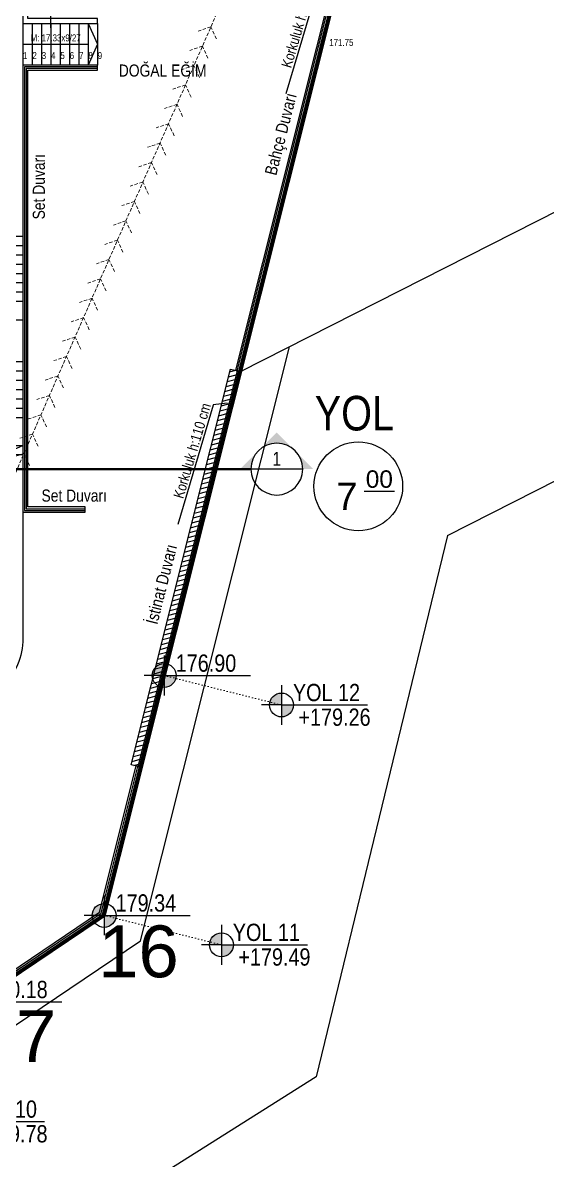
# Model space of a CAD drawing. Header units: millimetres. Extents: x 82776 to 137242, y 11666 to 27998.
# Drawn here: x 136287 to 136667, y 25447 to 26270 of the extents above; entities that cross this region are included whole.
import ezdxf
from ezdxf import colors
from ezdxf.entities.mleader import LeaderData, LeaderLine
from ezdxf.enums import TextEntityAlignment as Align
from ezdxf.math import Vec2, Vec3
from ezdxf.xclip import XClip

# ---------------------------------------------------------------- set-up
doc = ezdxf.new("R2010")
doc.units = ezdxf.units.MM
doc.header["$XCLIPFRAME"] = 0
for name, pattern in [('ACAD_ISO03W100', [30, 12, -18]), ('ACAD_ISO07W100', [3, 0, -3]), ('DASHED', [15, 10, -5])]:
    doc.linetypes.add(name, pattern=pattern)
for name, color, linetype in [('0_IFC_Elevation_2', 31, 'Continuous'), ('0_IFC_Elevation_3', 21, 'Continuous'), ('0_IFC_Elevation_4', 11, 'Continuous'), ('0_IFC_Elevation_5', 252, 'Continuous'), ('0_IFC_Hatch', 250, 'Continuous'), ('0_IFC_Notation_Level_200', 160, 'Continuous'), ('0_IFC_Notation_Section_100', 10, 'Continuous'), ('0_IFC_Parsel Sınırı', 191, 'ACAD_ISO03W100'), ('0_IFC_Room_Text(No)_50', 12, 'Continuous'), ('0_IFC_Stair_Text', 221, 'Continuous'), ('0_IFC_Text_Explanation_100', 231, 'Continuous'), ('0_IFC_Text_Explanation_200', 231, 'Continuous'), ('0_IFC_Text_Explanation_50', 231, 'Continuous'), ('2_IFC_Handrail', 181, 'Continuous'), ('2_IFC_Wall', 130, 'Continuous')]:
    doc.layers.add(name, color=color, linetype=linetype)
doc.styles.add('17-002_250_Mesa_Beykoz_10-Aplikasyon_Vaziyet_Peyzaj$0$Standard', font='arial.ttf')
doc.styles.add('IFC_TEXT', font='ARIALN.TTF')
doc.styles.get("Standard").update_dxf_attribs({"font": 'arial.ttf'})

# ---------------------------------------------------------------- blocks, each defined once
blk = doc.blocks.new('ARAZİYOLLAR_2')
at = {"layer": '0_IFC_Elevation_3', "elevation": 3462.4}
for points in [[(-52.2, 747.8), (-410.6, -3175.1), (-412.6, -4008.5), (-415.8, -5422.7), (-417.1, -5989.9), (-418.6, -6582.1), (-420.4, -7326.2), (-421.6, -7815.3), (-59.8, -8216.9), (697.9, -8297.1), (1704.2, -8403.5)], [(1226.5, -8932.6), (-378.2, -8775.4), (-1025.4, -8013.5), (-1006.3, -3483.3), (-1003.6, -2832.5), (-658.4, 644.8)], [(1613.1, -8273.2), (3096.6, -10394.8)], [(1226.5, -8932.6), (2528, -10794), (2449.6, -10961.8)]]:
    blk.add_lwpolyline(points, dxfattribs=at)
at = {"layer": '0_IFC_Parsel Sınırı', "linetype": 'Continuous', "ltscale": 5, "const_width": 10, "elevation": 3462.4}
blk.add_lwpolyline([(5323.2, -760.4), (5322.3, -1259.6), (5325.1, -2776.6), (5018.8, -2728.2), (5032, -4366.9), (5024.5, -5117), (5019.3, -5645.1), (7326.4, -6140.9), (7306.8, -6222.6), (6955.6, -6856.3), (5972.9, -8325.1), (6123, -8355.3), (6103.7, -8389.3), (5666.1, -9177.7), (2891.3, -8408.4), (-1.4, -8102.4), (-301.4, -7769.4), (-295.7, -5423), (-290.7, -3181.4), (-205.1, -2247.2), (0, 0), (1862.5, -268.3), (3023.4, -433)], close=True, dxfattribs=at)
at = {"layer": '0_IFC_Parsel Sınırı'}
blk.add_point((-1.4, -8102.4, 190.3), dxfattribs=at)
at = {"layer": '0_IFC_Text_Explanation_100'}
blk.add_line((1319.7, -8675.6, 3462.4), (1332, -8762.8, 3462.4), dxfattribs=at)
blk.add_circle((1331.6, -8657.1, 3462.4), 128.4, dxfattribs=at)
at = {"layer": '0_IFC_Parsel Sınırı'}
for s, p in [('17', (-473.6, -7793.8, 14363.4)), ('16', (-181.1, -8110.5, 190.3))]:
    blk.add_text(s, height=150, rotation=278.0307, dxfattribs=at).set_placement(p)
at = {"layer": '0_IFC_Text_Explanation_100', "style": '17-002_250_Mesa_Beykoz_10-Aplikasyon_Vaziyet_Peyzaj$0$Standard'}
for s, height, p in [('7', 79, (1255.3, -8603.8, 3462.4)), ('00', 50.54, (1330.4, -8679.2, 3462.4))]:
    blk.add_text(s, height=height, rotation=278.0307, dxfattribs=at).set_placement(p)
at = {"layer": '0_IFC_Text_Explanation_200', "style": 'IFC_TEXT'}
blk.add_text('YOL', height=100, rotation=278.0307, dxfattribs=at).set_placement((1474.3, -8509.9, 42859049))
blk = doc.blocks.new('*U1783')
at = {"layer": '0_IFC_Room_Text(No)_50'}
h = blk.add_hatch(color=256, dxfattribs=at)
h.paths.add_polyline_path([(0, 1061), (-530, 530, -0.414214), (530, 530)])
h.paths.add_polyline_path([(530, 530, -0.198912), (750, 0), (1061, 0)])
h.paths.add_polyline_path([(-530, 530), (-1061, 0), (-750, 0, -0.198912)])
at = {"layer": '0_IFC_Room_Text(No)_50', "linetype": 'Continuous'}
blk.add_line((-750, 0), (750, 0), dxfattribs=at)
blk.add_circle((0, 0), 750, dxfattribs=at)
at = {"layer": '0_IFC_Room_Text(No)_50', "style": 'IFC_TEXT'}
blk.add_attdef('NO', text='', height=400, dxfattribs=at).set_placement((0, 100), align=Align.CENTER)
for p in [(0, -100), (0, -374)]:
    blk.add_attdef('SHEET', text='', height=200, dxfattribs=at).set_placement(p, align=Align.TOP_CENTER)
blk = doc.blocks.new('VP_KESIT YERLERI')
at = {"layer": '0_IFC_Notation_Section_100', "linetype": 'DASHED', "ltscale": 5, "const_width": 6}
blk.add_lwpolyline([(-1544.6, 0), (2000, 0), (2000, -374.8), (4600, -374.8), (4600, -229.4), (7030.2, -229.4)], dxfattribs=at)
ref = blk.add_blockref('*U1783', (7105.2, -229.4, 851.5), dxfattribs=dict(xscale=-0.1, yscale=0.1, zscale=0.1))
ref.add_attrib('NO', '1', dxfattribs={"layer": '0_IFC_Room_Text(No)_50', "height": 40, "style": 'IFC_TEXT'}).set_placement((7105.2, -219.4, 851.5), align=Align.CENTER)
blk = doc.blocks.new('0_IFC_NOTATION_LEVEL_200')
at = {"layer": '0_IFC_Notation_Level_200'}
h = blk.add_hatch(color=256, dxfattribs=at)
h.dxf.hatch_style = 1
h.paths.add_polyline_path([(0, 0), (0, 576, 0.414214), (-576, 0)])
h.paths.add_polyline_path([(0, -576, 0.414214), (576, 0), (0, 0)])
for p, q in [((0, 960), (0, -960)), ((0, 0), (-960, 0)), ((0, 0), (4154, 0))]:
    blk.add_line(p, q, dxfattribs=at)
blk.add_circle((0, 0), 576, dxfattribs=at)
at = {"layer": '0_IFC_Notation_Level_200', "style": 'IFC_TEXT'}
for tag, p in [('LEVEL_ABOVE', (549, 185)), ('LEVEL_BELOW', (549, -1005))]:
    blk.add_attdef(tag, p, '', height=800, dxfattribs=at)
blk = doc.blocks.new('BLOK KOSE KOTLARI')
at = {"layer": '0_IFC_Notation_Level_200', "linetype": 'ACAD_ISO07W100', "lineweight": 0, "ltscale": 3, "elevation": -346238.3}
for points in [[(6779.4, -2562.8), (7118.9, -2647.9)], [(6605.4, -3257.2), (6944.9, -3342.3)]]:
    blk.add_lwpolyline(points, dxfattribs=at)
ref = blk.add_blockref('0_IFC_NOTATION_LEVEL_200', (6779.4, -2562.7, -349700.6), dxfattribs=dict(xscale=0.06, yscale=0.06, zscale=0.06))
ref.add_attrib('LEVEL_ABOVE', '176.90', (6812.7, -2551.6, -349700.6), dxfattribs={"layer": '0_IFC_Notation_Level_200', "height": 50, "rotation": 0, "style": 'IFC_TEXT'})
ref = blk.add_blockref('0_IFC_NOTATION_LEVEL_200', (7118.9, -2647.9, -346238.3), dxfattribs=dict(xscale=0.06, yscale=0.06, zscale=0.06))
ref.add_attrib('LEVEL_BELOW', '+179.26', (7168, -2708.2, -346238.3), dxfattribs={"layer": '0_IFC_Notation_Level_200', "height": 50, "rotation": 0, "style": 'IFC_TEXT'})
ref.add_attrib('LEVEL_ABOVE', 'YOL 12', (7151.9, -2636.8, -346238.3), dxfattribs={"layer": '0_IFC_Notation_Level_200', "height": 50, "rotation": 0, "style": 'IFC_TEXT'})
ref = blk.add_blockref('0_IFC_NOTATION_LEVEL_200', (6605.4, -3257.2, -349510.4), dxfattribs=dict(xscale=0.06, yscale=0.06, zscale=0.06))
ref.add_attrib('LEVEL_ABOVE', '179.34', (6638.7, -3246.1, -349510.4), dxfattribs={"layer": '0_IFC_Notation_Level_200', "height": 50, "rotation": 0, "style": 'IFC_TEXT'})
ref = blk.add_blockref('0_IFC_NOTATION_LEVEL_200', (6944.9, -3342.3, -346238.3), dxfattribs=dict(xscale=0.06, yscale=0.06, zscale=0.06))
ref.add_attrib('LEVEL_BELOW', '+179.49', (6994, -3402.6, -346238.3), dxfattribs={"layer": '0_IFC_Notation_Level_200', "height": 50, "rotation": 0, "style": 'IFC_TEXT'})
ref.add_attrib('LEVEL_ABOVE', 'YOL 11', (6977.9, -3331.2, -346238.3), dxfattribs={"layer": '0_IFC_Notation_Level_200', "height": 50, "rotation": 0, "style": 'IFC_TEXT'})
ref = blk.add_blockref('0_IFC_NOTATION_LEVEL_200', (6233.7, -3507.7, -346238.3), dxfattribs=dict(xscale=0.06, yscale=0.06, zscale=0.06))
ref.add_attrib('LEVEL_ABOVE', '180.18', (6267, -3496.6, -346238.3), dxfattribs={"layer": '0_IFC_Notation_Level_200', "height": 50, "rotation": 0, "style": 'IFC_TEXT'})
ref = blk.add_blockref('0_IFC_NOTATION_LEVEL_200', (6184, -3854.2, -346238.3), dxfattribs=dict(xscale=0.06, yscale=0.06, zscale=0.06))
ref.add_attrib('LEVEL_BELOW', '+179.78', (6233.1, -3914.5, -346238.3), dxfattribs={"layer": '0_IFC_Notation_Level_200', "height": 50, "rotation": 0, "style": 'IFC_TEXT'})
ref.add_attrib('LEVEL_ABOVE', 'YOL 10', (6216.9, -3843, -346238.3), dxfattribs={"layer": '0_IFC_Notation_Level_200', "height": 50, "rotation": 0, "style": 'IFC_TEXT'})
blk = doc.blocks.new('KANAL PROJESI')
at = {"layer": '2_IFC_Wall', "linetype": 'DASHED', "lineweight": 0, "elevation": 270201.56403}
for points in [[(7495.75365, -469.08368), (9271.62881, 3586.41176)], [(8347.45833, 1404.50541), (8331.51518, 1439.47727), (8295.05045, 1427.33077)], [(8322.98139, 1348.44003), (8307.03825, 1383.41189), (8270.57351, 1371.26539)], [(8298.41452, 1292.57194), (8282.47137, 1327.5438), (8246.00664, 1315.39729)], [(8273.96756, 1236.4408), (8258.02442, 1271.41265), (8221.55968, 1259.26615)], [(8249.52061, 1180.30966), (8233.57746, 1215.28151), (8197.11273, 1203.13501)], [(8225.07365, 1124.17851), (8209.13051, 1159.15037), (8172.66577, 1147.00386)], [(8200.62669, 1068.04737), (8184.68355, 1103.01922), (8148.21882, 1090.87272)], [(8175.64536, 1011.81397), (8159.70222, 1046.78583), (8123.23748, 1034.63933)], [(8150.44271, 955.43111), (8134.49957, 990.40296), (8098.03483, 978.25646)], [(8126.10864, 899.05235), (8110.16549, 934.02421), (8073.70076, 921.8777)], [(8101.56302, 842.96409), (8085.61988, 877.93595), (8049.15514, 865.78945)], [(8077.08609, 786.89871), (8061.14294, 821.87057), (8024.67821, 809.72407)], [(8052.51921, 731.03062), (8036.57607, 766.00248), (8000.11133, 753.85597)], [(8028.07226, 674.89948), (8012.12911, 709.87133), (7975.66438, 697.72483)], [(8003.6253, 618.76834), (7987.68216, 653.74019), (7951.21742, 641.59369)], [(7979.17835, 562.63719), (7963.2352, 597.60905), (7926.77047, 585.46254)], [(7954.73139, 506.50605), (7938.78825, 541.4779), (7902.32351, 529.3314)], [(7929.75006, 450.27265), (7913.80691, 485.24451), (7877.34218, 473.09801)], [(7904.54741, 393.88979), (7888.60426, 428.86164), (7852.13953, 416.71514)], [(7880.21333, 337.51103), (7864.27019, 372.48289), (7827.80545, 360.33638)], [(7855.66772, 281.42277), (7839.72458, 316.39463), (7803.25984, 304.24813)], [(7831.19078, 225.35739), (7815.24764, 260.32925), (7778.7829, 248.18275)], [(7806.62391, 169.4893), (7790.68076, 204.46116), (7754.21603, 192.31465)]]:
    blk.add_lwpolyline(points, dxfattribs=at)
blk = doc.blocks.new('VP_SETLER')
at = {"layer": '0_IFC_Elevation_5'}
h = blk.add_hatch(dxfattribs=at)
h.set_pattern_fill('ANSI31', color=256, scale=4, angle=-30)
h.set_pattern_definition([(15, (-100433.742, -46815.495), (-3.2870019, 12.267258), [])])
h.paths.add_polyline_path([(6604.6, -5861.7), (6891.7, -4716), (6920.8, -4723.3), (6633.7, -5869)])
at = {"layer": '0_IFC_Hatch'}
h = blk.add_hatch(color=255, dxfattribs=at)
h.dxf.hatch_style = 1
h.paths.add_polyline_path([(6628.9, -5867.8), (6916, -4722.1), (6911.1, -4720.9), (6624, -5866.5)])
blk.add_lwpolyline([(7233.3, -3476.5), (6700.2, -5603.7)])
at = {"layer": '0_IFC_Elevation_2'}
blk.add_lwpolyline([(6604.6, -5861.7), (6891.7, -4716), (6920.8, -4723.3), (6633.7, -5869)], close=True, dxfattribs=at)
at = {"layer": '0_IFC_Elevation_3'}
for points in [[(6290.8, -3715.9), (6290.8, -3835.9)], [(6317.8, -3715.9), (6317.8, -3835.9)], [(6344.8, -3715.9), (6344.8, -3835.9)], [(6371.8, -3715.9), (6371.8, -3835.9)], [(6398.8, -3715.9), (6398.8, -3835.9)], [(6425.8, -3715.9), (6425.8, -3835.9)], [(6452.8, -3715.9), (6452.8, -3835.9)], [(6479.8, -3715.9), (6479.8, -3835.9)], [(6479.8, -3715.9), (6506.8, -3775.9), (6479.8, -3835.9)], [(6506.8, -3715.9), (6506.8, -3835.9)], [(6290.8, -3775.9), (6479.8, -3775.9)], [(6170.8, -4331), (6290.8, -4331)], [(6170.8, -4358), (6290.8, -4358)], [(6170.8, -4385), (6290.8, -4385)], [(6170.8, -4412), (6290.8, -4412)], [(6170.8, -4439), (6290.8, -4439)], [(6170.8, -4466), (6290.8, -4466)], [(6170.8, -4493), (6290.8, -4493)], [(6170.8, -4520), (6290.8, -4520)], [(6170.8, -4574), (6290.8, -4574)], [(6170.8, -4694), (6290.8, -4694)], [(6170.8, -4721), (6290.8, -4721)], [(6170.8, -4748), (6290.8, -4748)], [(6170.8, -4775), (6290.8, -4775)], [(6170.8, -4802), (6290.8, -4802)], [(6170.8, -4829), (6290.8, -4829)], [(6170.8, -4856), (6290.8, -4856)], [(6170.8, -4937), (6290.8, -4937)], [(6170.8, -4937), (6230.8, -4964), (6290.8, -4937)], [(6170.8, -4964), (6290.8, -4964)]]:
    blk.add_lwpolyline(points, dxfattribs=at)
blk.add_lwpolyline([(6290.8, -5130.3), (6290.8, -5495.9, -0.414214), (6090.8, -5695.9), (2267.3, -5695.9, -0.092994), (2238.3, -5690.5), (839.2, -5146.3, 0.092994), (810.2, -5140.9), (-812.5, -5140.9), (-990, -5099.1)], format="xyb", dxfattribs=at)
at = {"layer": '0_IFC_Elevation_4'}
blk.add_lwpolyline([(6364.6, -2805.5), (6297.5, -2958.9, 0.103553), (6290.8, -2991), (6290.8, -3715.9), (6506.8, -3715.9), (6506.8, -3700.9), (6305.8, -3700.9), (6305.8, -2991, -0.103553), (6311.2, -2964.9), (6378.4, -2811.5)], format="xyb", dxfattribs=at)
for points in [[(6920.8, -4723.3), (7233.3, -3476.5), (7339.9, -3231.6), (7326.1, -3225.7), (7219, -3471.6), (6906.3, -4719.7)], [(6506.8, -3835.9), (6290.8, -3835.9), (6290.8, -5130.3), (6471.8, -5130.3), (6471.8, -5115.3), (6305.8, -5115.3), (6305.8, -3850.9), (6506.8, -3850.9)], [(6633.7, -5869), (6526.2, -6298.1), (6154.5, -6548.6), (5714.4, -6485.4), (4979.5, -6379.9), (4393.4, -6295.8), (3831.9, -6215.2), (2771.1, -6063.1), (2773.2, -6048.2), (3834, -6200.3), (4395.5, -6280.9), (4981.6, -6365.1), (5716.5, -6470.6), (6150.9, -6533), (6513, -6288.9), (6619.2, -5865.3)]]:
    blk.add_lwpolyline(points, close=True, dxfattribs=at)
at = {"layer": '2_IFC_Handrail'}
for points in [[(6911.1, -4720.9), (7223.8, -3473.2), (7330.7, -3227.7)], [(6916, -4722.1), (7228.5, -3474.9), (7335.3, -3229.7)], [(6506.8, -3840.9), (6295.8, -3840.9), (6295.8, -5125.6), (6471.8, -5125.6)], [(6506.8, -3845.9), (6300.8, -3845.9), (6300.8, -5120.6), (6471.8, -5120.6)], [(2771.8, -6058.1), (3832.6, -6210.2), (4394.1, -6290.8), (4980.2, -6375), (5715.1, -6480.5), (6153.3, -6543.4), (6521.8, -6295), (6628.9, -5867.8)], [(2772.5, -6053.2), (3833.3, -6205.3), (4394.8, -6285.9), (4980.9, -6370), (5715.8, -6475.5), (6152.1, -6538.2), (6517.4, -6292), (6624, -5866.5)]]:
    blk.add_lwpolyline(points, dxfattribs=at)
blk.add_lwpolyline([(6628.9, -5867.8), (6916, -4722.1), (6911.1, -4720.9), (6624, -5866.5)], close=True, dxfattribs=at)
at = {"layer": '0_IFC_Stair_Text', "transparency": 33554687, "char_height": 20, "attachment_point": 3, "style": 'IFC_TEXT'}
for s, width, insert in [('M: 17.33x9/27', 190.185, (6458.5, -3747.2)), ('171.75', 190.185, (7247.6, -3760.7)), ('1', 21.116, (6304.3, -3798.3)), ('2', 21.116, (6331.3, -3798.3)), ('3', 21.116, (6358.3, -3798.3)), ('4', 21.116, (6385.3, -3798.3)), ('5', 21.116, (6412.3, -3798.3)), ('6', 21.116, (6439.3, -3798.3)), ('7', 21.116, (6466.3, -3798.3)), ('8', 21.116, (6493.3, -3798.3)), ('9', 21.116, (6520.3, -3798.3))]:
    blk.add_mtext_dynamic_manual_height_columns(s, width=width, gutter_width=12.5, heights=[0], dxfattribs=dict(at, insert=insert))
at = {"layer": '0_IFC_Text_Explanation_200', "char_height": 35, "attachment_point": 1, "style": 'IFC_TEXT'}
for s, width, insert in [('DOĞAL EĞİM', 511.412, (6568.6, -3834.3)), ('Set Duvarı', 275.849, (6345, -5065))]:
    blk.add_mtext_dynamic_manual_height_columns(s, width=width, gutter_width=972000, heights=[0], dxfattribs=dict(at, insert=insert))
for s, insert, rotation in [('Bahçe Duvarı', (6990.3, -4149), 75.7467), ('Set Duvarı', (6319.7, -4282.8, -346238.3), 90), ('İstinat Duvarı', (6646, -5449.2), 75.7467)]:
    blk.add_mtext_dynamic_manual_height_columns(s, width=275.849, gutter_width=972000, heights=[0], dxfattribs=dict(at, insert=insert, rotation=rotation))
at = {"layer": '0_IFC_Text_Explanation_50'}
ml = blk.add_multileader_mtext('Standard', dxfattribs=at)
ml.set_content('Korkuluk h:110 cm', color=256, style='IFC_TEXT')
ml.set_leader_properties()
ml.build(insert=Vec2(0, 0))
ml.multileader.update_dxf_attribs({"text_right_attachment_type": 6, "dogleg_length": 0.36})
ctx = ml.context
ctx.base_point, ctx.char_height, ctx.plane_origin, ctx.plane_x_axis, ctx.plane_y_axis = Vec3(6350.8, -3651.7), 30, Vec3(6468.6, -3442.7), Vec3(0.000712, 1), Vec3(-1, 0.000712)
ctx.right_attachment, ctx.text_align_type = 6, 2
notes = []
notes.append((ctx, [(1, (1, 1, 0), (6371.7, -3367.4), (-0.000712, -1), 0.36, [(0, [(6304.7, -3351.4)], 0, [])])]))
ctx.mtext.insert, ctx.mtext.text_direction, ctx.mtext.rotation, ctx.mtext.alignment, ctx.mtext.flow_direction = Vec3(6335.7, -3369.8), Vec3(0.000712, 1), 1.570084, 3, 5
ml = blk.add_multileader_mtext('Standard', dxfattribs=at)
ml.set_content('Korkuluk h:110 cm', color=256, style='IFC_TEXT')
ml.set_leader_properties()
ml.build(insert=Vec2(0, 0))
ml.multileader.update_dxf_attribs({"text_right_attachment_type": 6, "dogleg_length": 0.36})
ctx = ml.context
ctx.base_point, ctx.char_height, ctx.plane_origin, ctx.plane_x_axis, ctx.plane_y_axis = Vec3(7054, -3839.7), 30, Vec3(7212.4, -3667.4), Vec3(0.284111, 0.958791), Vec3(-0.958791, 0.284111)
ctx.right_attachment, ctx.text_align_type = 6, 2
notes.append((ctx, [(1, (1, 1, 0), (7154.7, -3573), (-0.284111, -0.958791), 0.36, [(0, [(7198.5, -3568.1)], 0, [])])]))
ctx.mtext.insert, ctx.mtext.text_direction, ctx.mtext.rotation, ctx.mtext.alignment, ctx.mtext.flow_direction = Vec3(7119.5, -3565.1), Vec3(0.284111, 0.958791), 1.282717, 3, 5
ml = blk.add_multileader_mtext('Standard', dxfattribs=at)
ml.set_content('Korkuluk h:110 cm', color=256, style='IFC_TEXT')
ml.set_leader_properties()
ml.build(insert=Vec2(0, 0))
ml.multileader.update_dxf_attribs({"text_right_attachment_type": 6, "dogleg_length": 0.36})
ctx = ml.context
ctx.base_point, ctx.char_height, ctx.plane_origin, ctx.plane_x_axis, ctx.plane_y_axis = Vec3(6741.6, -5086.5), 30, Vec3(6899.9, -4914.2), Vec3(0.284111, 0.958791), Vec3(-0.958791, 0.284111)
ctx.right_attachment, ctx.text_align_type = 6, 2
notes.append((ctx, [(1, (1, 1, 0), (6842.2, -4819.9), (-0.284111, -0.958791), 0.36, [(0, [(6886.1, -4814.9)], 0, [])])]))
ctx.mtext.insert, ctx.mtext.text_direction, ctx.mtext.rotation, ctx.mtext.alignment, ctx.mtext.flow_direction = Vec3(6807, -4811.9), Vec3(0.284111, 0.958791), 1.282717, 3, 5
for ctx, leaders in notes:
    for number, flags, end, landing, length, lines in leaders:
        leader = LeaderData()
        leader.index, (leader.has_last_leader_line, leader.has_dogleg_vector, leader.attachment_direction) = number, flags
        leader.last_leader_point, leader.dogleg_vector, leader.dogleg_length = Vec3(end), Vec3(landing), length
        for number, points, colour, breaks in lines:
            line = LeaderLine()
            line.index, line.vertices, line.color, line.breaks = number, Vec3.list(points), colors.encode_raw_color(colour), breaks
            leader.lines.append(line)
        ctx.leaders.append(leader)
blk = doc.blocks.new('VAZIYET PLANI')
ref = blk.add_blockref('ARAZİYOLLAR_2', (720.3, 2186.1, -3462.4), dxfattribs=dict(rotation=81.96927943568697))
XClip(ref).set_block_clipping_path([(-2265.303593221, 407.7926608024), (-647.0130053807, -11062.3160780947), (8996.370837995, -9701.7537971335), (7378.0802501547, 1768.3549417636)])
blk.add_blockref('VP_KESIT YERLERI', (2137.6, 2574.4, 346238.3))
blk.add_blockref('VP_SETLER', (2216.9, 7350.9))
blk.add_blockref('BLOK KOSE KOTLARI', (2137.6, 4310, 346238.3))

msp = doc.modelspace()

# ---------------------------------------------------------------- block references
at = {"xscale": 0.25, "yscale": 0.25, "zscale": 0.25}
msp.add_blockref('VAZIYET PLANI', (134160.51, 25360.62, -86559.56), dxfattribs=at)

# ---------------------------------------------------------------- next in the draw order: block references
msp.add_blockref('KANAL PROJESI', (134340.66, 25907.13, -86559.56), dxfattribs=at)

doc.saveas('drawing.dxf')
